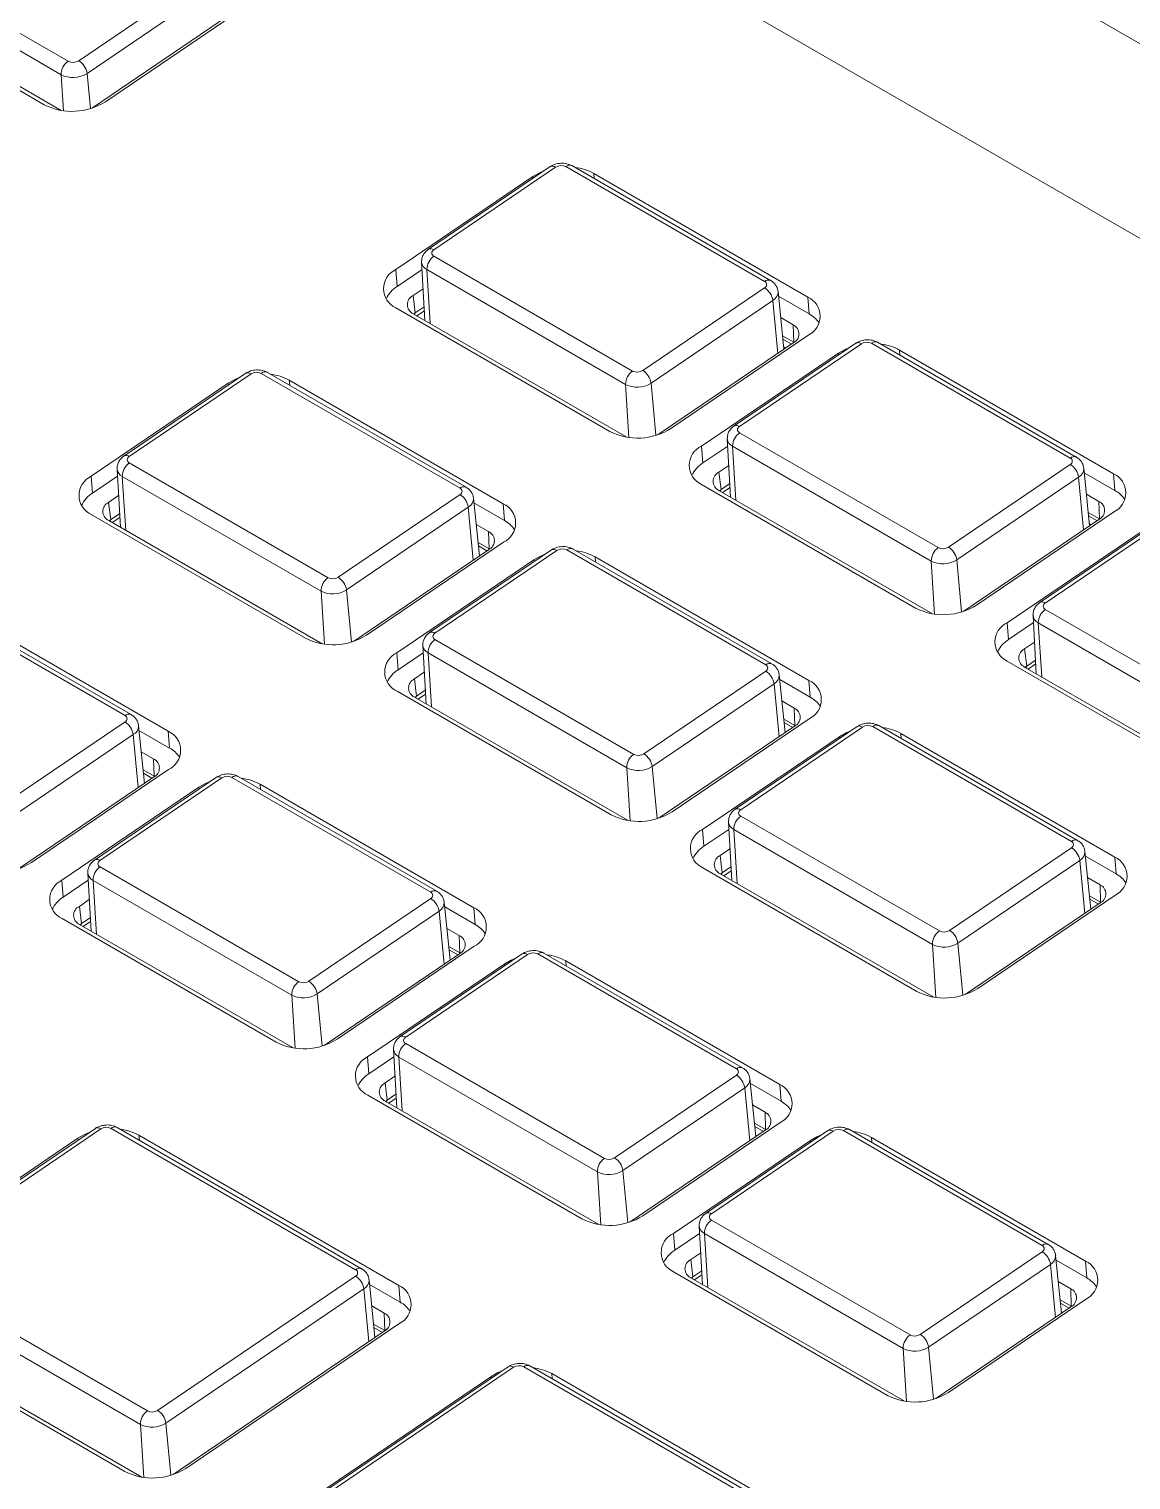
# Model space of a CAD drawing. Header units: millimetres. Extents: x 56 to 1167, y 133 to 726.
# Drawn here: x 930.9 to 981.8, y 536.2 to 603.2 of the extents above; entities that cross this region are included whole.
import ezdxf

# ---------------------------------------------------------------- set-up
doc = ezdxf.new("R2010")
doc.units = ezdxf.units.MM

msp = doc.modelspace()

# ---------------------------------------------------------------- linework, layer by layer
at = {"color": 7, "linetype": 'Continuous', "lineweight": 15}
for p, q in [((848.215, 679.941), (1053.595, 561.378)), ((846.183, 672.117), (1047.108, 556.125)), ((923.472, 607.061), (932.664, 601.754)), ((932.343, 601.133), (923.15, 606.44)), ((921.667, 605.461), (931.566, 599.746)), ((932.352, 599.481), (922.47, 605.186)), ((933.161, 601.779), (938.796, 605.601)), ((939.18, 605.015), (933.544, 601.193)), ((940.046, 603.837), (933.8, 599.6)), ((934.389, 599.885), (940.729, 604.185)), ((954.164, 596.43), (947.824, 592.129)), ((954.97, 596.887), (949.335, 593.065)), ((955.22, 596.862), (949.585, 593.04)), ((954.975, 596.89), (954.97, 596.887)), ((964.884, 591.579), (955.692, 596.885)), ((955.961, 596.935), (955.972, 596.93)), ((965.165, 591.623), (955.972, 596.93)), ((966.887, 590.854), (956.987, 596.569)), ((949.335, 593.065), (949.34, 593.068)), ((949.019, 592.463), (949.172, 589.771)), ((949.586, 592.744), (958.778, 587.437)), ((947.886, 591.351), (947.824, 592.129)), ((949.038, 592.133), (947.886, 591.351)), ((958.456, 586.816), (949.264, 592.123)), ((965.154, 591.629), (965.165, 591.623)), ((948.63, 590.922), (949.089, 591.233)), ((948.729, 590.122), (948.63, 590.922)), ((959.25, 587.46), (964.885, 591.283)), ((965.781, 588.443), (965.51, 591.11)), ((965.51, 591.11), (965.511, 591.096)), ((947.83, 590.357), (957.729, 584.642)), ((948.729, 590.122), (949.136, 590.398)), ((965.269, 590.697), (959.633, 586.874)), ((966.948, 590.076), (965.532, 590.894)), ((966.948, 590.076), (966.887, 590.854)), ((958.515, 584.377), (948.633, 590.082)), ((948.657, 590.068), (948.729, 590.122)), ((949.147, 590.222), (948.799, 589.986)), ((965.632, 589.905), (966.207, 589.573)), ((960.552, 584.782), (966.892, 589.082)), ((965.718, 589.066), (966.232, 588.77)), ((966.132, 588.681), (965.733, 588.912)), ((966.232, 588.77), (966.207, 589.573)), ((966.209, 588.734), (959.963, 584.496)), ((968.306, 588.265), (961.966, 583.965)), ((969.112, 588.723), (963.477, 584.9)), ((969.362, 588.698), (963.727, 584.876)), ((965.853, 588.492), (965.771, 588.539)), ((966.232, 588.77), (966.247, 588.761)), ((969.117, 588.726), (969.112, 588.723)), ((979.026, 583.415), (969.834, 588.721)), ((970.104, 588.771), (970.115, 588.766)), ((979.307, 583.459), (970.115, 588.766)), ((981.029, 582.69), (971.129, 588.405)), ((940.882, 587.331), (935.247, 583.508)), ((941.132, 587.306), (935.496, 583.483)), ((940.887, 587.334), (940.882, 587.331)), ((950.796, 582.022), (941.603, 587.329)), ((941.873, 587.379), (941.884, 587.373)), ((951.077, 582.067), (941.884, 587.373)), ((952.798, 581.298), (942.899, 587.012)), ((940.076, 586.873), (933.736, 582.573)), ((963.477, 584.9), (963.482, 584.904)), ((963.161, 584.298), (963.314, 581.607)), ((963.728, 584.58), (972.92, 579.273)), ((962.028, 583.187), (961.966, 583.965)), ((963.18, 583.969), (962.028, 583.187)), ((972.598, 578.652), (963.406, 583.959)), ((934.931, 582.906), (935.084, 580.214)), ((935.247, 583.508), (935.251, 583.511)), ((935.497, 583.187), (944.69, 577.881)), ((962.772, 582.758), (963.231, 583.069)), ((973.392, 579.296), (979.027, 583.119)), ((979.296, 583.465), (979.307, 583.459)), ((979.923, 580.279), (979.652, 582.946)), ((979.652, 582.946), (979.653, 582.932)), ((933.798, 581.795), (933.736, 582.573)), ((934.95, 582.577), (933.798, 581.795)), ((944.368, 577.26), (935.175, 582.566)), ((962.871, 581.958), (962.772, 582.758)), ((962.871, 581.958), (963.279, 582.234)), ((979.411, 582.533), (973.776, 578.71)), ((981.09, 581.912), (979.674, 582.73)), ((981.09, 581.912), (981.029, 582.69)), ((934.542, 581.365), (935.001, 581.677)), ((945.161, 577.904), (950.797, 581.726)), ((951.066, 582.072), (951.077, 582.067)), ((951.693, 578.887), (951.421, 581.554)), ((951.421, 581.554), (951.423, 581.539)), ((961.972, 582.193), (971.871, 576.478)), ((972.657, 576.213), (962.775, 581.918)), ((962.8, 581.904), (962.871, 581.958)), ((963.289, 582.058), (962.941, 581.822)), ((979.775, 581.741), (980.349, 581.409)), ((934.64, 580.566), (934.542, 581.365)), ((951.18, 581.14), (945.545, 577.318)), ((952.86, 580.52), (951.443, 581.337)), ((952.86, 580.52), (952.798, 581.298)), ((974.694, 576.617), (981.034, 580.918)), ((979.86, 580.902), (980.374, 580.606)), ((980.374, 580.606), (980.349, 581.409)), ((933.741, 580.801), (943.641, 575.086)), ((944.426, 574.821), (934.544, 580.526)), ((934.569, 580.511), (934.64, 580.566)), ((934.64, 580.566), (935.048, 580.842)), ((935.058, 580.666), (934.711, 580.43)), ((951.544, 580.348), (952.119, 580.017)), ((980.352, 580.57), (974.105, 576.332)), ((983.254, 580.559), (977.619, 576.736)), ((983.504, 580.534), (977.869, 576.712)), ((980.275, 580.517), (979.876, 580.748)), ((979.995, 580.328), (979.914, 580.375)), ((980.374, 580.606), (980.389, 580.597)), ((946.464, 575.225), (952.804, 579.526)), ((952.143, 579.213), (952.119, 580.017)), ((982.448, 580.101), (976.109, 575.801)), ((952.121, 579.177), (945.874, 574.94)), ((955.024, 579.167), (949.389, 575.344)), ((955.274, 579.142), (949.639, 575.319)), ((951.629, 579.51), (952.143, 579.213)), ((952.044, 579.125), (951.645, 579.355)), ((952.143, 579.213), (952.159, 579.204)), ((955.029, 579.17), (955.024, 579.167)), ((964.938, 573.858), (955.745, 579.165)), ((956.015, 579.215), (956.026, 579.209)), ((965.219, 573.903), (956.026, 579.209)), ((966.94, 573.134), (957.041, 578.848)), ((954.218, 578.709), (947.878, 574.409)), ((935.579, 571.555), (926.387, 576.861)), ((935.299, 571.511), (926.106, 576.817)), ((937.301, 570.786), (927.402, 576.5)), ((977.619, 576.736), (977.624, 576.74)), ((977.87, 576.416), (987.062, 571.109)), ((976.17, 575.023), (976.109, 575.801)), ((977.322, 575.805), (976.17, 575.023)), ((977.304, 576.134), (977.456, 573.443)), ((986.74, 570.488), (977.548, 575.794)), ((949.389, 575.344), (949.394, 575.347)), ((949.639, 575.023), (958.832, 569.717)), ((976.914, 574.594), (977.373, 574.905)), ((947.94, 573.631), (947.878, 574.409)), ((949.092, 574.412), (947.94, 573.631)), ((949.073, 574.742), (949.226, 572.05)), ((958.51, 569.096), (949.318, 574.402)), ((977.013, 573.794), (976.914, 574.594)), ((948.684, 573.201), (949.143, 573.513)), ((959.303, 569.74), (964.939, 573.562)), ((965.208, 573.908), (965.219, 573.903)), ((976.114, 574.029), (986.013, 568.314)), ((986.799, 568.049), (976.917, 573.754)), ((976.942, 573.74), (977.013, 573.794)), ((977.013, 573.794), (977.421, 574.07)), ((977.431, 573.894), (977.083, 573.658)), ((948.783, 572.402), (948.684, 573.201)), ((965.323, 572.976), (959.687, 569.154)), ((965.835, 570.723), (965.564, 573.39)), ((965.564, 573.39), (965.565, 573.375)), ((967.002, 572.356), (965.586, 573.173)), ((967.002, 572.356), (966.94, 573.134)), ((947.883, 572.637), (957.783, 566.922)), ((958.568, 566.657), (948.686, 572.362)), ((948.711, 572.347), (948.783, 572.402)), ((948.783, 572.402), (949.19, 572.678)), ((949.2, 572.501), (948.853, 572.266)), ((965.686, 572.184), (966.261, 571.853)), ((935.568, 571.56), (935.579, 571.555)), ((966.285, 571.049), (966.261, 571.853)), ((929.664, 567.392), (935.299, 571.215)), ((936.196, 568.375), (935.924, 571.042)), ((935.924, 571.042), (935.925, 571.027)), ((937.363, 570.008), (935.946, 570.825)), ((966.263, 571.013), (960.016, 566.776)), ((960.606, 567.061), (966.946, 571.361)), ((969.166, 571.003), (963.531, 567.18)), ((969.416, 570.978), (963.781, 567.155)), ((965.772, 571.346), (966.285, 571.049)), ((966.186, 570.961), (965.787, 571.191)), ((966.285, 571.049), (966.301, 571.04)), ((969.171, 571.006), (969.166, 571.003)), ((979.08, 565.694), (969.888, 571.001)), ((970.157, 571.051), (970.168, 571.045)), ((979.361, 565.738), (970.168, 571.045)), ((935.683, 570.628), (930.048, 566.806)), ((937.363, 570.008), (937.301, 570.786)), ((968.36, 570.545), (962.02, 566.245)), ((981.082, 564.969), (971.183, 570.684)), ((936.047, 569.837), (936.621, 569.505)), ((936.646, 568.701), (936.621, 569.505)), ((930.967, 564.713), (937.306, 569.014)), ((936.132, 568.998), (936.646, 568.701)), ((936.547, 568.613), (936.148, 568.843)), ((936.624, 568.665), (930.377, 564.428)), ((938.721, 568.197), (932.381, 563.897)), ((939.527, 568.655), (933.892, 564.832)), ((939.777, 568.63), (934.141, 564.807)), ((936.646, 568.701), (936.662, 568.692)), ((939.532, 568.658), (939.527, 568.655)), ((949.441, 563.346), (940.248, 568.653)), ((940.518, 568.703), (940.529, 568.697)), ((949.721, 563.391), (940.529, 568.697)), ((951.443, 562.622), (941.544, 568.336)), ((963.531, 567.18), (963.536, 567.183)), ((963.782, 566.859), (972.974, 561.553)), ((962.082, 565.467), (962.02, 566.245)), ((963.234, 566.248), (962.082, 565.467)), ((963.215, 566.578), (963.368, 563.886)), ((972.652, 560.932), (963.46, 566.238)), ((979.35, 565.744), (979.361, 565.738)), ((933.892, 564.832), (933.896, 564.835)), ((962.826, 565.037), (963.285, 565.349)), ((962.925, 564.237), (962.826, 565.037)), ((973.446, 561.576), (979.081, 565.398)), ((979.465, 564.812), (973.829, 560.99)), ((979.977, 562.559), (979.706, 565.226)), ((979.706, 565.226), (979.707, 565.211)), ((981.144, 564.192), (979.728, 565.009)), ((981.144, 564.192), (981.082, 564.969)), ((933.576, 564.23), (933.729, 561.538)), ((934.142, 564.511), (943.335, 559.205)), ((962.026, 564.473), (971.925, 558.758)), ((972.711, 558.493), (962.829, 564.198)), ((962.853, 564.183), (962.925, 564.237)), ((962.925, 564.237), (963.332, 564.514)), ((963.342, 564.337), (962.995, 564.102)), ((932.443, 563.119), (932.381, 563.897)), ((933.595, 563.9), (932.443, 563.119)), ((943.013, 558.584), (933.82, 563.89)), ((979.828, 564.02), (980.403, 563.689)), ((980.428, 562.885), (980.403, 563.689)), ((933.187, 562.689), (933.646, 563.001)), ((943.806, 559.228), (949.442, 563.05)), ((949.71, 563.396), (949.721, 563.391)), ((950.338, 560.211), (950.066, 562.878)), ((950.066, 562.878), (950.068, 562.863)), ((980.405, 562.849), (974.159, 558.612)), ((974.748, 558.897), (981.088, 563.197)), ((979.914, 563.182), (980.428, 562.885)), ((980.328, 562.797), (979.929, 563.027)), ((980.428, 562.885), (980.443, 562.876)), ((932.386, 562.125), (942.286, 556.41)), ((933.285, 561.89), (933.187, 562.689)), ((933.285, 561.89), (933.693, 562.166)), ((949.825, 562.464), (944.19, 558.642)), ((951.505, 561.844), (950.088, 562.661)), ((951.505, 561.844), (951.443, 562.622)), ((943.071, 556.145), (933.189, 561.85)), ((933.214, 561.835), (933.285, 561.89)), ((933.703, 561.99), (933.356, 561.754)), ((950.189, 561.672), (950.764, 561.341)), ((945.109, 556.549), (951.449, 560.849)), ((950.274, 560.834), (950.788, 560.537)), ((950.788, 560.537), (950.764, 561.341)), ((950.766, 560.501), (944.519, 556.264)), ((953.669, 560.491), (948.034, 556.668)), ((953.919, 560.466), (948.284, 556.643)), ((950.689, 560.449), (950.29, 560.679)), ((950.788, 560.537), (950.804, 560.528)), ((953.674, 560.494), (953.669, 560.491)), ((963.583, 555.182), (954.39, 560.489)), ((954.66, 560.539), (954.671, 560.533)), ((963.864, 555.226), (954.671, 560.533)), ((965.585, 554.457), (955.686, 560.172)), ((952.863, 560.033), (946.523, 555.733)), ((947.718, 556.066), (947.871, 553.374)), ((948.034, 556.668), (948.038, 556.671)), ((948.284, 556.347), (957.477, 551.041)), ((946.585, 554.955), (946.523, 555.733)), ((947.737, 555.736), (946.585, 554.955)), ((957.155, 550.42), (947.963, 555.726)), ((947.329, 554.525), (947.788, 554.837)), ((957.948, 551.064), (963.584, 554.886)), ((963.853, 555.232), (963.864, 555.226)), ((964.48, 552.047), (964.209, 554.714)), ((964.209, 554.714), (964.21, 554.699)), ((947.428, 553.725), (947.329, 554.525)), ((963.968, 554.3), (958.332, 550.478)), ((965.647, 553.68), (964.231, 554.497)), ((965.647, 553.68), (965.585, 554.457)), ((946.528, 553.961), (956.428, 548.246)), ((957.213, 547.981), (947.331, 553.686)), ((947.356, 553.671), (947.428, 553.725)), ((947.428, 553.725), (947.835, 554.002)), ((947.845, 553.825), (947.498, 553.59)), ((964.331, 553.508), (964.906, 553.177)), ((959.251, 548.385), (965.591, 552.685)), ((964.93, 552.373), (964.906, 553.177)), ((933.929, 552.428), (924.772, 546.216)), ((934.179, 552.403), (925.022, 546.191)), ((933.934, 552.431), (933.929, 552.428)), ((945.964, 545.895), (934.651, 552.426)), ((934.92, 552.476), (934.931, 552.47)), ((946.245, 545.939), (934.931, 552.47)), ((947.967, 545.17), (935.946, 552.11)), ((964.908, 552.337), (958.661, 548.1)), ((967.811, 552.327), (962.176, 548.504)), ((968.061, 552.302), (962.426, 548.479)), ((964.417, 552.67), (964.93, 552.373)), ((964.831, 552.285), (964.432, 552.515)), ((964.93, 552.373), (964.946, 552.364)), ((967.816, 552.33), (967.811, 552.327)), ((977.725, 547.018), (968.533, 552.325)), ((968.802, 552.375), (968.813, 552.369)), ((978.006, 547.062), (968.813, 552.369)), ((933.123, 551.97), (923.261, 545.281)), ((967.005, 551.869), (960.665, 547.569)), ((979.727, 546.293), (969.828, 552.008)), ((962.176, 548.504), (962.181, 548.507)), ((962.427, 548.183), (971.619, 542.876)), ((960.727, 546.791), (960.665, 547.569)), ((961.879, 547.572), (960.727, 546.791)), ((961.86, 547.902), (962.013, 545.21)), ((971.297, 542.255), (962.105, 547.562)), ((961.471, 546.361), (961.93, 546.673)), ((972.091, 542.9), (977.726, 546.722)), ((977.995, 547.068), (978.006, 547.062)), ((961.57, 545.561), (961.471, 546.361)), ((978.11, 546.136), (972.474, 542.314)), ((978.622, 543.883), (978.351, 546.55)), ((978.351, 546.55), (978.352, 546.535)), ((979.789, 545.516), (978.373, 546.333)), ((979.789, 545.516), (979.727, 546.293)), ((925.023, 545.895), (936.336, 539.364)), ((936.808, 539.387), (945.965, 545.599)), ((946.234, 545.945), (946.245, 545.939)), ((946.862, 542.759), (946.59, 545.426)), ((946.59, 545.426), (946.591, 545.412)), ((960.671, 545.797), (970.57, 540.082)), ((971.356, 539.817), (961.474, 545.522)), ((961.498, 545.507), (961.57, 545.561)), ((961.57, 545.561), (961.977, 545.838)), ((961.987, 545.661), (961.64, 545.426)), ((978.473, 545.344), (979.048, 545.013)), ((936.014, 538.743), (924.701, 545.274)), ((946.349, 545.013), (937.192, 538.801)), ((948.028, 544.392), (946.612, 545.21)), ((948.028, 544.392), (947.967, 545.17)), ((979.073, 544.209), (979.048, 545.013)), ((946.713, 544.221), (947.287, 543.889)), ((979.05, 544.173), (972.804, 539.936)), ((973.393, 540.221), (979.733, 544.521)), ((978.559, 544.506), (979.073, 544.209)), ((978.973, 544.121), (978.574, 544.351)), ((979.073, 544.209), (979.088, 544.2)), ((923.267, 543.509), (935.287, 536.569)), ((938.11, 536.709), (947.972, 543.398)), ((946.798, 543.383), (947.312, 543.086)), ((947.312, 543.086), (947.287, 543.889)), ((936.073, 536.304), (924.07, 543.234)), ((947.29, 543.05), (937.521, 536.423)), ((947.213, 542.998), (946.814, 543.228)), ((947.312, 543.086), (947.327, 543.077)), ((953.021, 541.406), (943.864, 535.195)), ((953.271, 541.381), (944.114, 535.17)), ((953.026, 541.409), (953.021, 541.406)), ((965.056, 534.873), (953.743, 541.405)), ((954.012, 541.455), (954.023, 541.449)), ((965.337, 534.918), (954.023, 541.449)), ((952.215, 540.949), (942.353, 534.259)), ((967.059, 534.149), (955.038, 541.088))]:
    msp.add_line(p, q, dxfattribs=at)
at = {"color": 8, "linetype": 'Continuous', "lineweight": 15}
for p, q in [((932.343, 601.133), (932.447, 599.467)), ((933.544, 601.193), (933.697, 599.568)), ((954.171, 596.345), (954.164, 596.43)), ((957.006, 596.333), (956.987, 596.569)), ((949.264, 592.123), (949.42, 589.627)), ((965.269, 590.697), (965.499, 588.252)), ((948.69, 590.049), (948.729, 590.122)), ((966.232, 588.77), (966.242, 588.757)), ((968.313, 588.181), (968.306, 588.265)), ((971.148, 588.169), (971.129, 588.405)), ((942.917, 586.777), (942.899, 587.012)), ((940.082, 586.788), (940.076, 586.873)), ((958.456, 586.816), (958.61, 584.364)), ((959.633, 586.874), (959.86, 584.464)), ((963.406, 583.959), (963.562, 581.463)), ((935.175, 582.566), (935.332, 580.071)), ((979.411, 582.533), (979.641, 580.088)), ((962.833, 581.885), (962.871, 581.958)), ((951.18, 581.14), (951.411, 578.695)), ((934.602, 580.492), (934.64, 580.566)), ((980.374, 580.606), (980.384, 580.593)), ((952.143, 579.213), (952.154, 579.2)), ((957.06, 578.613), (957.041, 578.848)), ((954.225, 578.624), (954.218, 578.709)), ((972.598, 578.652), (972.752, 576.2)), ((973.776, 578.71), (974.003, 576.3)), ((944.368, 577.26), (944.522, 574.808)), ((945.545, 577.318), (945.772, 574.908)), ((977.548, 575.794), (977.705, 573.299)), ((949.318, 574.402), (949.474, 571.907)), ((976.975, 573.721), (977.013, 573.794)), ((965.323, 572.976), (965.553, 570.531)), ((948.744, 572.328), (948.783, 572.402)), ((966.285, 571.049), (966.296, 571.036)), ((935.683, 570.628), (935.914, 568.184)), ((968.367, 570.46), (968.36, 570.545)), ((971.202, 570.449), (971.183, 570.684)), ((958.51, 569.096), (958.664, 566.644)), ((959.687, 569.154), (959.914, 566.744)), ((936.646, 568.701), (936.656, 568.688)), ((938.727, 568.112), (938.721, 568.197)), ((941.562, 568.101), (941.544, 568.336)), ((963.46, 566.238), (963.616, 563.743)), ((979.465, 564.812), (979.695, 562.367)), ((962.886, 564.164), (962.925, 564.237)), ((933.82, 563.89), (933.977, 561.395)), ((980.428, 562.885), (980.438, 562.872)), ((949.825, 562.464), (950.056, 560.019)), ((933.247, 561.816), (933.285, 561.89)), ((972.652, 560.932), (972.806, 558.479)), ((973.829, 560.99), (974.056, 558.58)), ((950.788, 560.537), (950.799, 560.524)), ((955.705, 559.937), (955.686, 560.172)), ((952.87, 559.948), (952.863, 560.033)), ((943.013, 558.584), (943.167, 556.132)), ((944.19, 558.642), (944.417, 556.232)), ((947.963, 555.726), (948.119, 553.231)), ((963.968, 554.3), (964.198, 551.855)), ((947.389, 553.652), (947.428, 553.725)), ((935.965, 551.874), (935.946, 552.11)), ((964.93, 552.373), (964.941, 552.36)), ((933.13, 551.886), (933.123, 551.97)), ((967.012, 551.784), (967.005, 551.869)), ((969.847, 551.773), (969.828, 552.008)), ((957.155, 550.42), (957.309, 547.967)), ((958.332, 550.478), (958.559, 548.068)), ((962.105, 547.562), (962.261, 545.067)), ((978.11, 546.136), (978.34, 543.691)), ((961.531, 545.488), (961.57, 545.561)), ((946.349, 545.013), (946.579, 542.568)), ((979.073, 544.209), (979.083, 544.196)), ((947.312, 543.086), (947.322, 543.073)), ((971.297, 542.255), (971.451, 539.803)), ((972.474, 542.314), (972.701, 539.904)), ((952.222, 540.864), (952.215, 540.949)), ((955.057, 540.852), (955.038, 541.088)), ((936.014, 538.743), (936.168, 536.291)), ((937.192, 538.801), (937.419, 536.392))]:
    msp.add_line(p, q, dxfattribs=at)
at = {"color": 7, "linetype": 'Continuous', "lineweight": 15, "flags": 128}
for points in [[(954.676, 596.688), (954.466, 596.6), (954.164, 596.43)], [(968.818, 588.524), (968.608, 588.436), (968.306, 588.265)], [(940.588, 587.131), (940.378, 587.044), (940.076, 586.873)], [(954.73, 578.967), (954.52, 578.88), (954.218, 578.709)], [(968.872, 570.803), (968.662, 570.716), (968.36, 570.545)], [(939.233, 568.455), (939.023, 568.368), (938.721, 568.197)], [(953.375, 560.291), (953.165, 560.204), (952.863, 560.033)], [(933.635, 552.229), (933.425, 552.141), (933.123, 551.97)], [(967.517, 552.127), (967.307, 552.04), (967.005, 551.869)], [(952.727, 541.207), (952.517, 541.12), (952.215, 540.949)]]:
    msp.add_lwpolyline(points, dxfattribs=at)
at = {"color": 7, "linetype": 'Continuous', "lineweight": 15}
for centre, radius, start, end in [((933.108, 601.13), 0.766, 125.43008, 179.77382), ((932.891, 602.204), 0.503, 243.25661, 302.38992), ((932.716, 601.069), 0.837, 8.47334, 57.94915), ((932.891, 602.222), 1.219, 243.25612, 302.39054), ((932.855, 602.304), 2.864, 243.25636, 302.39051), ((955.476, 596.458), 0.478, 63.2557, 122.39031), ((955.845, 594.486), 2.376, 61.26198, 83.4005), ((949.654, 592.892), 0.163, 114.95615, 245.39106), ((950.03, 592.12), 0.766, 125.42979, 179.77411), ((948.236, 591.244), 0.976, 114.95608, 245.39191), ((948.606, 590.2), 1.358, 122.01477, 154.99608), ((948.825, 590.503), 0.462, 114.95634, 245.39145), ((964.816, 591.431), 0.163, 294.95546, 65.39379), ((964.441, 590.573), 0.837, 8.4754, 57.94793), ((966.48, 589.967), 0.976, 294.95602, 65.39199), ((966.363, 588.981), 1.241, 33.11797, 61.87842), ((966.014, 589.153), 0.462, 294.9555, 65.39288), ((969.618, 588.294), 0.478, 63.25547, 122.39053), ((969.987, 586.322), 2.376, 61.26202, 83.40046), ((941.388, 586.902), 0.478, 63.2569, 122.39019), ((941.757, 584.929), 2.376, 61.26108, 83.40141), ((959.222, 586.813), 0.766, 125.42979, 179.77411), ((958.993, 587.864), 0.478, 243.25663, 302.39005), ((958.805, 586.751), 0.837, 8.47523, 57.94837), ((958.994, 587.883), 1.194, 243.2563, 302.39061), ((959.018, 587.2), 2.864, 243.25636, 302.39051), ((964.172, 583.956), 0.766, 125.42979, 179.77411), ((963.796, 584.728), 0.163, 114.95578, 245.39143), ((962.378, 583.08), 0.976, 114.95612, 245.39188), ((935.941, 582.563), 0.766, 125.42967, 179.77396), ((935.565, 583.336), 0.163, 114.95664, 245.39158), ((962.748, 582.036), 1.358, 122.01479, 154.9962), ((978.958, 583.267), 0.163, 294.95562, 65.39313), ((978.583, 582.409), 0.837, 8.47553, 57.94791), ((934.148, 581.688), 0.976, 114.95615, 245.39185), ((962.967, 582.338), 0.462, 114.95619, 245.39147), ((980.622, 581.803), 0.976, 294.95579, 65.39222), ((934.518, 580.643), 1.358, 122.01504, 154.99568), ((950.728, 581.874), 0.163, 294.95595, 65.39228), ((950.352, 581.017), 0.837, 8.47513, 57.94847), ((980.505, 580.817), 1.242, 33.11846, 61.87805), ((934.737, 580.946), 0.462, 114.95613, 245.39203), ((952.392, 580.41), 0.976, 294.95575, 65.39226), ((980.156, 580.989), 0.462, 294.95582, 65.39292), ((952.275, 579.425), 1.241, 33.11657, 61.88036), ((951.926, 579.596), 0.462, 294.95597, 65.39205), ((955.53, 578.738), 0.478, 63.25667, 122.39041), ((955.899, 576.765), 2.376, 61.26112, 83.40136), ((973.364, 578.649), 0.766, 125.42979, 179.77411), ((973.135, 579.7), 0.478, 243.25699, 302.38989), ((972.947, 578.587), 0.837, 8.47536, 57.94835), ((973.136, 579.719), 1.194, 243.25636, 302.39056), ((945.134, 577.257), 0.766, 125.42967, 179.77396), ((944.905, 578.308), 0.478, 243.2556, 302.39149), ((944.717, 577.194), 0.837, 8.47498, 57.94835), ((944.905, 578.326), 1.194, 243.25666, 302.39025), ((973.16, 579.036), 2.864, 243.25623, 302.39065), ((978.314, 575.791), 0.766, 125.42979, 179.77411), ((977.938, 576.564), 0.163, 114.95637, 245.39135), ((976.52, 574.916), 0.976, 114.95615, 245.39185), ((944.93, 577.644), 2.864, 243.25638, 302.39049), ((950.083, 574.399), 0.766, 125.42967, 179.77396), ((949.707, 575.171), 0.163, 114.95628, 245.39195), ((976.89, 573.872), 1.358, 122.01457, 154.99665), ((948.29, 573.524), 0.976, 114.95619, 245.39182), ((977.109, 574.174), 0.462, 114.95606, 245.3916), ((948.66, 572.479), 1.358, 122.01506, 154.99579), ((964.87, 573.71), 0.163, 294.95611, 65.39161), ((964.494, 572.853), 0.837, 8.47526, 57.94845), ((948.879, 572.782), 0.462, 114.95597, 245.39205), ((966.534, 572.246), 0.976, 294.95552, 65.39249), ((966.417, 571.261), 1.241, 33.11706, 61.87999), ((935.231, 571.362), 0.163, 294.95465, 65.39256), ((966.068, 571.432), 0.462, 294.95629, 65.39209), ((934.855, 570.505), 0.837, 8.47423, 57.9491), ((969.672, 570.574), 0.478, 63.25679, 122.3901), ((970.041, 568.601), 2.376, 61.26121, 83.40128), ((936.895, 569.898), 0.976, 294.95602, 65.39199), ((936.429, 569.085), 0.462, 294.95552, 65.39214), ((936.778, 568.913), 1.241, 33.11725, 61.87968), ((959.276, 569.093), 0.766, 125.42967, 179.77396), ((959.047, 570.144), 0.478, 243.25596, 302.39133), ((958.859, 569.03), 0.837, 8.47511, 57.94833), ((959.047, 570.162), 1.194, 243.25672, 302.3902), ((940.033, 568.226), 0.478, 63.25607, 122.39061), ((940.401, 566.253), 2.376, 61.26232, 83.40016), ((959.072, 569.48), 2.864, 243.25625, 302.39063), ((964.226, 566.235), 0.766, 125.42967, 179.77396), ((963.849, 567.007), 0.163, 114.95686, 245.39187), ((962.432, 565.36), 0.976, 114.95622, 245.39179), ((962.802, 564.315), 1.358, 122.01483, 154.99624), ((979.012, 565.546), 0.163, 294.95537, 65.39235), ((934.21, 564.659), 0.163, 114.95526, 245.39297), ((963.021, 564.618), 0.462, 114.95584, 245.39218), ((978.637, 564.689), 0.837, 8.47526, 57.94845), ((980.676, 564.082), 0.976, 294.95578, 65.39223), ((929.432, 567.132), 2.864, 243.25631, 302.39057), ((934.586, 563.887), 0.766, 125.42958, 179.77405), ((980.559, 563.097), 1.241, 33.11705, 61.87987), ((932.793, 563.012), 0.976, 114.95602, 245.39198), ((980.21, 563.268), 0.462, 294.95626, 65.39176), ((933.163, 561.967), 1.358, 122.01465, 154.99627), ((949.373, 563.198), 0.163, 294.95481, 65.39189), ((948.997, 562.341), 0.837, 8.47436, 57.94908), ((933.382, 562.27), 0.462, 114.95582, 245.39202), ((951.037, 561.734), 0.976, 294.95579, 65.39222), ((950.92, 560.749), 1.241, 33.11774, 61.87931), ((973.418, 560.928), 0.766, 125.42967, 179.77396), ((973.189, 561.98), 0.478, 243.25548, 302.3918), ((973.001, 560.866), 0.837, 8.47511, 57.94833), ((950.571, 560.92), 0.462, 294.95584, 65.39218), ((973.19, 561.998), 1.194, 243.25672, 302.3902), ((954.175, 560.062), 0.478, 63.25618, 122.3903), ((954.544, 558.089), 2.376, 61.2624, 83.40008), ((943.779, 558.581), 0.766, 125.42958, 179.77405), ((943.55, 559.632), 0.478, 243.2562, 302.39034), ((943.362, 558.518), 0.837, 8.47436, 57.9491), ((973.214, 561.315), 2.864, 243.2564, 302.39048), ((943.55, 559.65), 1.194, 243.25652, 302.39032), ((943.575, 558.968), 2.864, 243.25617, 302.3907), ((948.728, 555.723), 0.766, 125.42958, 179.77405), ((948.352, 556.495), 0.163, 114.95584, 245.3929), ((946.935, 554.848), 0.976, 114.95605, 245.39195), ((947.305, 553.803), 1.358, 122.01442, 154.99672), ((963.515, 555.034), 0.163, 294.95407, 65.39263), ((963.139, 554.177), 0.837, 8.47436, 57.94908), ((947.524, 554.106), 0.462, 114.95569, 245.39215), ((965.179, 553.57), 0.976, 294.95604, 65.39196), ((965.062, 552.585), 1.241, 33.11774, 61.87919), ((964.713, 552.756), 0.462, 294.95581, 65.39185), ((934.435, 551.999), 0.478, 63.25642, 122.39021), ((934.804, 550.026), 2.376, 61.26167, 83.40093), ((968.317, 551.898), 0.478, 63.25623, 122.38985), ((968.686, 549.925), 2.376, 61.26224, 83.40025), ((957.921, 550.417), 0.766, 125.42958, 179.77405), ((957.692, 551.468), 0.478, 243.25573, 302.39082), ((957.504, 550.354), 0.837, 8.47436, 57.9491), ((957.692, 551.486), 1.194, 243.25652, 302.39032), ((957.717, 550.803), 2.864, 243.25632, 302.39055), ((962.871, 547.559), 0.766, 125.42958, 179.77405), ((962.494, 548.331), 0.163, 114.95666, 245.3931), ((961.077, 546.684), 0.976, 114.95619, 245.39199), ((961.447, 545.639), 1.358, 122.01502, 154.99613), ((977.657, 546.87), 0.163, 294.95442, 65.39228), ((977.282, 546.013), 0.837, 8.47451, 57.94893), ((961.666, 545.942), 0.462, 114.95584, 245.39236), ((979.321, 545.406), 0.976, 294.95579, 65.39205), ((945.896, 545.747), 0.163, 294.95589, 65.39158), ((945.521, 544.889), 0.837, 8.47437, 57.94872), ((979.204, 544.421), 1.241, 33.11676, 61.88017), ((947.56, 544.283), 0.976, 294.95588, 65.39213), ((978.855, 544.592), 0.462, 294.95639, 65.39164), ((947.443, 543.297), 1.241, 33.1167, 61.87996), ((947.095, 543.469), 0.462, 294.95626, 65.39194), ((972.063, 542.252), 0.766, 125.42958, 179.77405), ((971.834, 543.304), 0.478, 243.25591, 302.39064), ((971.646, 542.19), 0.837, 8.47451, 57.94895), ((971.835, 543.322), 1.194, 243.25652, 302.39032), ((953.527, 540.977), 0.478, 63.25613, 122.3905), ((953.896, 539.005), 2.376, 61.26198, 83.40054), ((971.859, 542.639), 2.864, 243.25626, 302.39069), ((936.78, 538.74), 0.766, 125.42963, 179.77389), ((936.552, 539.791), 0.478, 243.25653, 302.39081), ((936.364, 538.678), 0.837, 8.47446, 57.9486), ((936.552, 539.81), 1.194, 243.25646, 302.39044), ((936.576, 539.127), 2.864, 243.25632, 302.39049)]:
    msp.add_arc(centre, radius, start, end, dxfattribs=at)
at = {"color": 8, "linetype": 'Continuous', "lineweight": 15}
for centre, radius, start, end in [((955.868, 596.686), 0.266, 69.51131, 131.46685), ((955.075, 596.682), 0.231, 51.21307, 115.76764), ((949.439, 592.85), 0.239, 52.45015, 114.51865), ((949.449, 592.513), 0.432, 185.32492, 244.57293), ((965.06, 591.379), 0.266, 69.4944, 131.47016), ((965.044, 591.106), 0.467, 298.79048, 358.72567), ((969.218, 588.518), 0.231, 51.21369, 115.76694), ((970.01, 588.522), 0.266, 69.51131, 131.46685), ((940.987, 587.126), 0.231, 51.20571, 115.775), ((941.78, 587.129), 0.267, 69.51579, 131.46195), ((963.581, 584.686), 0.239, 52.45207, 114.51652), ((963.592, 584.349), 0.432, 185.32502, 244.57288), ((935.361, 582.957), 0.432, 185.32625, 244.57114), ((935.351, 583.294), 0.239, 52.45713, 114.51166), ((979.203, 583.215), 0.266, 69.4944, 131.47016), ((979.186, 582.942), 0.467, 298.79163, 358.72451), ((950.972, 581.823), 0.266, 69.49767, 131.46563), ((950.955, 581.55), 0.467, 298.79394, 358.72145), ((955.129, 578.962), 0.231, 51.20633, 115.7743), ((955.922, 578.965), 0.267, 69.51579, 131.46195), ((977.723, 576.522), 0.239, 52.45232, 114.51655), ((977.734, 576.185), 0.432, 185.32466, 244.57307), ((949.493, 575.13), 0.239, 52.45905, 114.50953), ((949.503, 574.793), 0.432, 185.32635, 244.57108), ((965.114, 573.659), 0.266, 69.49767, 131.46563), ((965.097, 573.386), 0.467, 298.7951, 358.7203), ((935.475, 571.311), 0.266, 69.49692, 131.46721), ((935.458, 571.038), 0.467, 298.79207, 358.72332), ((969.271, 570.798), 0.231, 51.20357, 115.77764), ((970.064, 570.801), 0.267, 69.51579, 131.46195), ((939.632, 568.45), 0.231, 51.21327, 115.76737), ((940.425, 568.453), 0.266, 69.51055, 131.46676), ((963.635, 566.965), 0.239, 52.4593, 114.50956), ((963.645, 566.629), 0.432, 185.32599, 244.57127), ((979.256, 565.495), 0.266, 69.49767, 131.46563), ((933.996, 564.618), 0.239, 52.45149, 114.51667), ((979.24, 565.222), 0.467, 298.7951, 358.7203), ((934.006, 564.281), 0.432, 185.32791, 244.5704), ((949.617, 563.147), 0.266, 69.49692, 131.46721), ((949.6, 562.874), 0.467, 298.79323, 358.72217), ((953.774, 560.286), 0.231, 51.2105, 115.7707), ((954.567, 560.289), 0.266, 69.51055, 131.46676), ((948.148, 556.117), 0.432, 185.32755, 244.57058), ((948.138, 556.454), 0.239, 52.45174, 114.51671), ((963.759, 554.983), 0.266, 69.49692, 131.46721), ((963.742, 554.71), 0.467, 298.79323, 358.72217), ((934.034, 552.223), 0.231, 51.20994, 115.77069), ((934.827, 552.227), 0.266, 69.51198, 131.46576), ((967.916, 552.122), 0.231, 51.21158, 115.76962), ((968.709, 552.125), 0.266, 69.51055, 131.46676), ((962.28, 548.29), 0.239, 52.4471, 114.5219), ((962.29, 547.953), 0.432, 185.32916, 244.56967), ((977.901, 546.819), 0.266, 69.49692, 131.46721), ((977.884, 546.546), 0.467, 298.79552, 358.71913), ((946.141, 545.695), 0.266, 69.4967, 131.46764), ((946.124, 545.422), 0.467, 298.79418, 358.72029), ((953.126, 541.202), 0.231, 51.20938, 115.77182), ((953.919, 541.205), 0.266, 69.51198, 131.46576)]:
    msp.add_arc(centre, radius, start, end, dxfattribs=at)
at = {"color": 7, "linetype": 'Continuous', "lineweight": 15}
for points, knots in [([(955.961, 596.935), (955.889, 596.968), (955.743, 597.034), (955.465, 597.051), (955.189, 597.007), (955.046, 596.929), (954.975, 596.89)], [0, 0, 0, 0, 0.251197, 0.5016, 0.751199, 1, 1, 1, 1]), ([(949.34, 593.068), (949.294, 593.033), (949.199, 592.96), (949.095, 592.814), (949.026, 592.647), (949.021, 592.53), (949.019, 592.47)], [0, 0, 0, 0, 0.235689, 0.483305, 0.739384, 1, 1, 1, 1]), ([(965.511, 591.096), (965.502, 591.151), (965.485, 591.262), (965.405, 591.411), (965.295, 591.539), (965.2, 591.599), (965.154, 591.629)], [0, 0, 0, 0, 0.2597413, 0.515318, 0.7631435, 1, 1, 1, 1]), ([(970.104, 588.771), (970.031, 588.804), (969.885, 588.869), (969.607, 588.887), (969.331, 588.843), (969.188, 588.765), (969.117, 588.726)], [0, 0, 0, 0, 0.251197, 0.5016, 0.751199, 1, 1, 1, 1]), ([(941.873, 587.379), (941.8, 587.412), (941.655, 587.477), (941.377, 587.495), (941.1, 587.451), (940.958, 587.373), (940.887, 587.334)], [0, 0, 0, 0, 0.251196, 0.501598, 0.7512, 1, 1, 1, 1]), ([(963.482, 584.904), (963.436, 584.868), (963.341, 584.796), (963.237, 584.65), (963.168, 584.483), (963.163, 584.366), (963.161, 584.306)], [0, 0, 0, 0, 0.23569, 0.483305, 0.739385, 1, 1, 1, 1]), ([(935.251, 583.511), (935.205, 583.476), (935.111, 583.404), (935.007, 583.258), (934.938, 583.091), (934.933, 582.973), (934.931, 582.914)], [0, 0, 0, 0, 0.235686, 0.483304, 0.739386, 1, 1, 1, 1]), ([(979.653, 582.932), (979.644, 582.987), (979.627, 583.098), (979.547, 583.247), (979.437, 583.375), (979.342, 583.435), (979.296, 583.465)], [0, 0, 0, 0, 0.259742, 0.515319, 0.763143, 1, 1, 1, 1]), ([(951.423, 581.54), (951.414, 581.595), (951.397, 581.705), (951.317, 581.855), (951.207, 581.983), (951.112, 582.043), (951.066, 582.072)], [0, 0, 0, 0, 0.25974, 0.5153166, 0.7631409, 1, 1, 1, 1]), ([(956.015, 579.215), (955.942, 579.248), (955.797, 579.313), (955.519, 579.331), (955.242, 579.287), (955.1, 579.209), (955.029, 579.17)], [0, 0, 0, 0, 0.251196, 0.501598, 0.7512, 1, 1, 1, 1]), ([(977.624, 576.739), (977.578, 576.704), (977.483, 576.632), (977.38, 576.486), (977.31, 576.319), (977.306, 576.202), (977.303, 576.142)], [0, 0, 0, 0, 0.23569, 0.483305, 0.739384, 1, 1, 1, 1]), ([(949.393, 575.347), (949.347, 575.312), (949.253, 575.24), (949.149, 575.094), (949.08, 574.927), (949.075, 574.809), (949.073, 574.75)], [0, 0, 0, 0, 0.2356861, 0.483304, 0.7393874, 1, 1, 1, 1]), ([(965.565, 573.376), (965.556, 573.431), (965.539, 573.541), (965.459, 573.691), (965.349, 573.819), (965.254, 573.879), (965.208, 573.908)], [0, 0, 0, 0, 0.259741, 0.515318, 0.76314, 1, 1, 1, 1]), ([(935.925, 571.028), (935.917, 571.083), (935.9, 571.193), (935.82, 571.343), (935.71, 571.471), (935.615, 571.531), (935.568, 571.56)], [0, 0, 0, 0, 0.259738, 0.515318, 0.763144, 1, 1, 1, 1]), ([(970.157, 571.051), (970.084, 571.084), (969.939, 571.149), (969.661, 571.167), (969.385, 571.123), (969.242, 571.045), (969.171, 571.006)], [0, 0, 0, 0, 0.251194, 0.501597, 0.7512, 1, 1, 1, 1]), ([(940.518, 568.703), (940.445, 568.736), (940.3, 568.801), (940.021, 568.819), (939.745, 568.775), (939.603, 568.697), (939.532, 568.658)], [0, 0, 0, 0, 0.251196, 0.501599, 0.751203, 1, 1, 1, 1]), ([(963.536, 567.183), (963.49, 567.148), (963.395, 567.076), (963.291, 566.93), (963.222, 566.763), (963.217, 566.645), (963.215, 566.586)], [0, 0, 0, 0, 0.235686, 0.483304, 0.739386, 1, 1, 1, 1]), ([(979.707, 565.211), (979.698, 565.267), (979.681, 565.377), (979.601, 565.527), (979.491, 565.655), (979.396, 565.715), (979.35, 565.744)], [0, 0, 0, 0, 0.259741, 0.515318, 0.76314, 1, 1, 1, 1]), ([(933.896, 564.835), (933.85, 564.8), (933.756, 564.728), (933.652, 564.582), (933.583, 564.415), (933.578, 564.297), (933.576, 564.238)], [0, 0, 0, 0, 0.235686, 0.483308, 0.739385, 1, 1, 1, 1]), ([(950.068, 562.864), (950.059, 562.919), (950.042, 563.029), (949.962, 563.179), (949.852, 563.307), (949.757, 563.367), (949.711, 563.396)], [0, 0, 0, 0, 0.259739, 0.515319, 0.763143, 1, 1, 1, 1]), ([(954.66, 560.539), (954.587, 560.572), (954.442, 560.637), (954.164, 560.655), (953.887, 560.611), (953.745, 560.533), (953.674, 560.494)], [0, 0, 0, 0, 0.251194, 0.501597, 0.751203, 1, 1, 1, 1]), ([(948.038, 556.671), (947.992, 556.636), (947.898, 556.564), (947.794, 556.418), (947.725, 556.251), (947.72, 556.133), (947.718, 556.074)], [0, 0, 0, 0, 0.235686, 0.483308, 0.739384, 1, 1, 1, 1]), ([(964.21, 554.699), (964.201, 554.755), (964.184, 554.865), (964.104, 555.015), (963.994, 555.143), (963.899, 555.203), (963.853, 555.232)], [0, 0, 0, 0, 0.259739, 0.515319, 0.763143, 1, 1, 1, 1]), ([(934.92, 552.476), (934.848, 552.509), (934.702, 552.574), (934.424, 552.592), (934.148, 552.548), (934.005, 552.47), (933.934, 552.431)], [0, 0, 0, 0, 0.251195, 0.501597, 0.751201, 1, 1, 1, 1]), ([(968.802, 552.375), (968.729, 552.408), (968.584, 552.473), (968.306, 552.491), (968.03, 552.447), (967.887, 552.369), (967.816, 552.33)], [0, 0, 0, 0, 0.251197, 0.501599, 0.751204, 1, 1, 1, 1]), ([(962.181, 548.507), (962.135, 548.472), (962.04, 548.4), (961.936, 548.254), (961.867, 548.087), (961.862, 547.969), (961.86, 547.91)], [0, 0, 0, 0, 0.235685, 0.483308, 0.739383, 1, 1, 1, 1]), ([(978.352, 546.535), (978.343, 546.591), (978.326, 546.701), (978.246, 546.851), (978.136, 546.979), (978.041, 547.039), (977.995, 547.068)], [0, 0, 0, 0, 0.259735, 0.5153149, 0.7631385, 1, 1, 1, 1]), ([(946.591, 545.412), (946.583, 545.468), (946.566, 545.578), (946.485, 545.727), (946.375, 545.855), (946.281, 545.915), (946.234, 545.945)], [0, 0, 0, 0, 0.25974, 0.515317, 0.763143, 1, 1, 1, 1]), ([(954.012, 541.455), (953.939, 541.487), (953.794, 541.553), (953.516, 541.57), (953.24, 541.527), (953.097, 541.448), (953.026, 541.409)], [0, 0, 0, 0, 0.251192, 0.501594, 0.751201, 1, 1, 1, 1])]:
    msp.add_open_spline(points, degree=3, knots=knots, dxfattribs=at)

doc.saveas('drawing.dxf')
